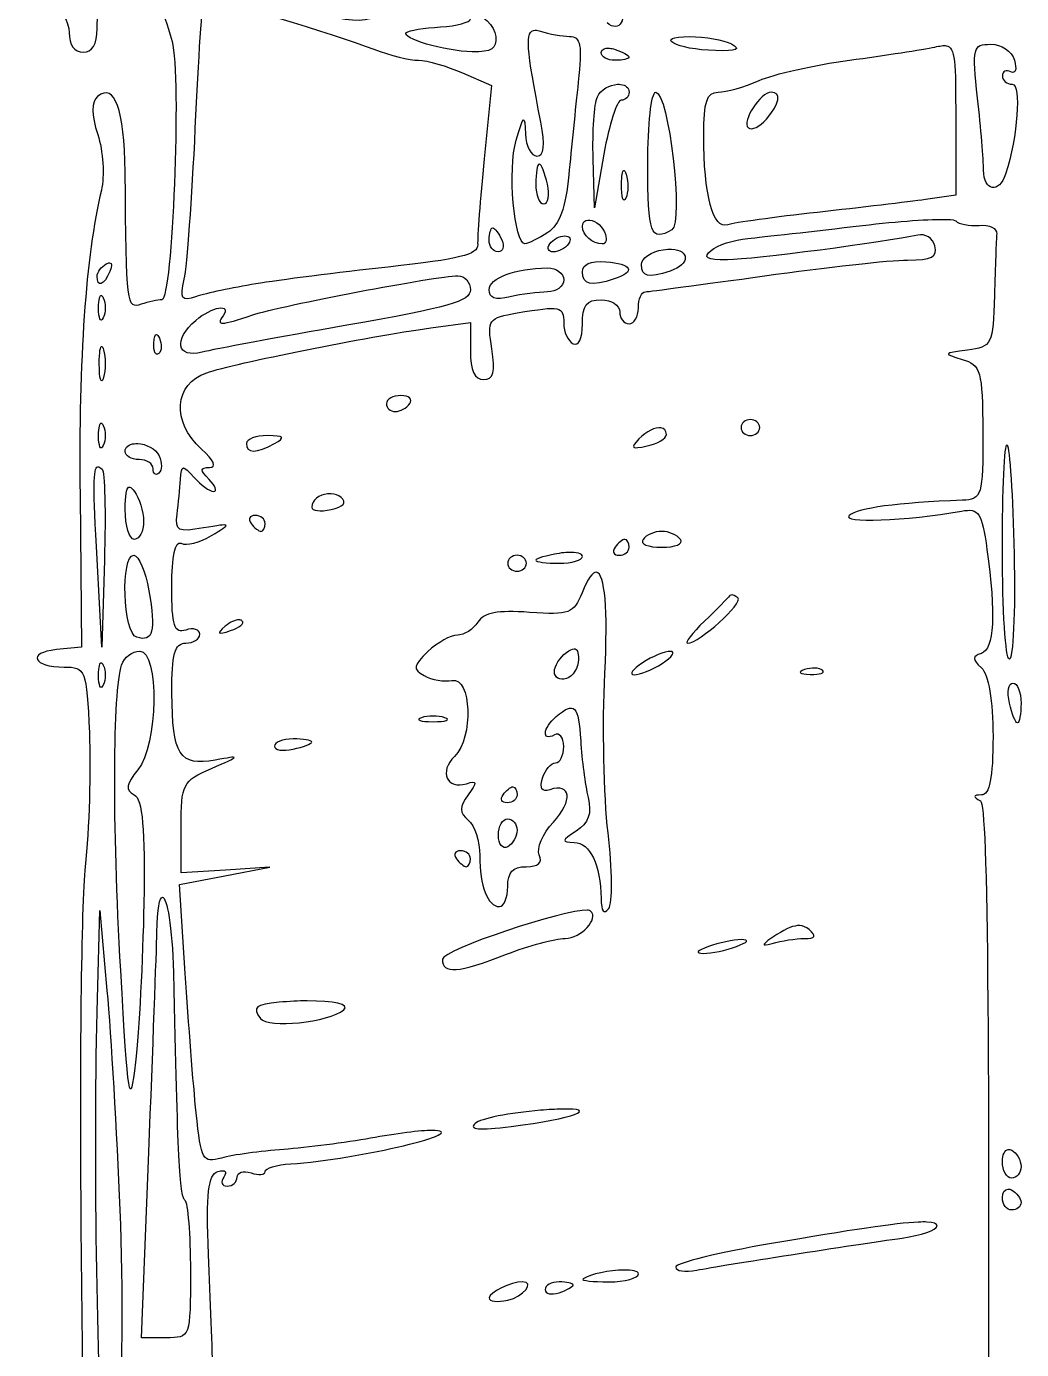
# Model space of a CAD drawing. Extents: x 26 to 243, y 4 to 296.
# Drawn here: x 114.29 to 143.77, y 125.42 to 164.61 of the extents above; entities that cross this region are included whole.
import ezdxf

# ---------------------------------------------------------------- set-up
doc = ezdxf.new("R2010")
doc.units = 0
doc.layers.add('Layer_1', color=7, linetype='CONTINUOUS')

msp = doc.modelspace()

# ---------------------------------------------------------------- linework, layer by layer
at = {"layer": 'Layer_1', "color": 7}
for points in [[(129.361957, 164.494215), (129.361957, 164.494215)], [(133.937595, 164.306249), (133.937595, 164.306249)], [(131.564614, 163.960637), (131.564614, 163.960637)], [(141.533894, 164.0345), (141.533894, 164.0345)], [(142.851299, 164.076944), (142.851299, 164.076944)], [(127.211116, 163.228073), (128.060537, 162.852695), (127.848871, 160.685869)], [(131.798881, 162.89183), (131.798881, 162.89183)], [(132.930525, 162.658117), (132.930525, 162.658117)], [(136.354123, 162.658117), (136.354123, 162.658117)], [(141.817217, 161.866571), (141.817217, 159.605485), (140.918737, 159.478705)], [(131.395941, 160.825326), (131.117577, 159.229006), (131.076237, 160.687522)], [(129.481572, 160.529873), (129.481572, 160.529873)], [(131.982436, 160.341357), (131.982436, 160.341357)], [(132.055746, 160.229462), (132.055195, 160.229462)], [(130.920242, 158.873471), (130.920242, 158.873471)], [(141.558699, 158.89056), (141.558699, 158.89056)], [(128.10188, 158.638104), (128.10188, 158.638104)], [(130.23784, 158.401633), (130.23784, 158.401633)], [(133.402917, 158.01082), (133.402917, 158.01082)], [(116.750702, 157.601818), (116.750702, 157.601818)], [(131.449408, 157.637648), (131.449408, 157.637648)], [(127.067248, 157.219274), (127.067248, 157.219274)], [(129.72135, 157.45244), (129.72135, 157.45244)], [(116.509823, 156.63664), (116.509823, 156.63664)], [(126.265229, 155.679179), (127.439869, 155.841787), (127.439869, 154.993469)], [(118.140316, 155.481843), (118.140316, 155.481843)], [(116.5225, 155.126861), (116.5225, 155.126861)], [(125.382734, 153.671653), (125.382734, 153.671653)], [(116.509823, 152.853098), (116.509823, 152.853098)], [(135.734558, 152.962239), (135.734558, 152.962239)], [(121.426661, 152.485989), (121.426661, 152.485989)], [(133.085967, 152.716398), (133.085967, 152.716398)], [(117.584141, 152.250069), (117.584141, 152.250069)], [(143.340777, 152.210933), (143.340777, 152.210933)], [(116.402335, 151.559948), (116.402335, 151.559948)], [(117.34822, 150.959122), (117.34822, 150.959122)], [(115.875373, 150.716038), (115.92002, 146.22308), (115.178086, 146.148117)], [(123.318434, 150.765094), (123.318434, 150.765094)], [(121.064514, 150.124582), (121.064514, 150.124582)], [(132.018264, 149.415169), (132.018264, 149.415169)], [(133.108017, 149.65164), (133.108017, 149.65164)], [(117.470039, 148.942227), (117.470039, 148.942227)], [(128.822317, 148.942227), (128.822317, 148.942227)], [(130.335404, 149.028217), (130.335404, 149.028217)], [(116.596914, 148.796154), (116.517539, 146.22308), (116.379735, 148.824266)], [(131.174905, 148.437864), (131.174905, 148.437864)], [(135.153575, 147.765933), (135.153575, 147.765933)], [(120.58661, 147.032815), (120.58661, 147.032815)], [(130.514547, 146.172921), (130.514547, 146.172921)], [(117.643673, 146.10457), (117.643673, 146.10457)], [(133.368189, 146.096854), (133.368189, 146.096854)], [(116.509823, 145.758957), (116.509823, 145.758957)], [(137.647274, 145.602414), (137.647274, 145.602414)], [(143.514408, 145.158685), (143.514408, 145.158685)], [(126.334131, 144.181931), (126.334131, 144.181931)], [(122.186787, 143.503387), (122.186787, 143.503387)], [(128.700499, 142.084557), (128.700499, 142.084557)], [(128.54616, 141.138672), (128.54616, 141.138672)], [(118.994149, 136.557522), (118.826579, 139.189025), (120.161073, 139.445339), (121.495563, 139.701103), (120.182569, 139.621177), (118.869023, 139.541249), (118.869023, 140.88842)], [(127.147173, 140.192787), (127.147173, 140.192787)], [(118.315605, 138.816401), (118.315605, 138.816401)], [(116.391862, 135.81779), (116.465725, 138.418976), (116.465725, 138.418976)], [(116.465725, 138.418976), (116.674084, 136.054261)], [(130.907014, 138.429449), (130.907014, 138.429449)], [(137.195828, 137.973592), (137.195828, 137.973592)], [(135.458398, 137.557978), (135.458398, 137.557978)], [(122.608467, 135.74448), (122.608467, 135.74448)], [(130.130352, 132.539714), (130.130352, 132.539714)], [(143.374951, 131.344127), (143.374951, 131.344127)], [(118.421988, 125.767481), (117.698243, 125.767481), (117.913768, 131.265856)], [(143.368889, 130.170038), (143.368889, 130.170038)], [(115.904035, 129.021306), (115.994437, 120.332499), (115.069496, 120.184222)], [(140.963938, 129.19494), (140.963938, 129.19494)], [(131.986294, 127.771702), (131.986294, 127.771702)], [(128.983272, 127.422782), (128.983272, 127.422782)], [(130.066963, 127.422782), (130.066963, 127.422782)]]:
    msp.add_lwpolyline(points, dxfattribs=at)
for points in [[(114.969174, 165.468212), (115.289468, 165.212976), (115.551811, 164.742649), (115.551811, 164.422556)], [(117.210417, 165.563021), (118.13238, 165.428977), (118.316146, 165.24457), (118.602235, 164.165138)], [(119.290152, 161.592064), (119.385853, 163.672144), (119.500108, 165.404463), (119.543711, 165.441753)], [(119.599936, 165.442857), (120.075325, 165.385044), (123.328749, 164.404113), (124.579064, 163.932525)], [(124.566384, 164.886128), (124.126286, 164.534494), (121.733256, 165.20198), (122.15151, 165.559714)], [(116.380839, 164.54217), (116.380836, 165.069025), (116.484668, 165.210424), (116.795903, 165.108268)], [(127.552868, 164.978731), (127.756042, 164.98954), (128.165504, 164.629975), (128.193933, 164.307353)], [(131.868884, 165.366236), (132.10866, 164.826853), (131.857962, 164.397729), (131.487994, 164.714148)], [(125.548099, 164.429171), (125.616171, 164.487385), (126.07003, 164.561192), (126.55627, 164.592883)], [(126.55627, 164.592883), (127.042511, 164.62457), (127.439869, 164.731039), (127.439869, 164.829354)], [(115.551811, 164.422556), (115.551811, 164.062895), (115.710041, 163.840472), (115.966325, 163.840472)], [(115.966325, 163.840472), (116.241861, 163.840472), (116.380839, 164.075815), (116.380839, 164.54217)], [(127.492235, 163.855357), (126.673791, 163.871867), (125.352406, 164.261799), (125.548099, 164.429171)], [(128.193933, 164.307353), (128.225711, 163.946424), (128.066868, 163.843786), (127.492235, 163.855357)], [(129.526219, 161.771211), (129.099843, 163.949921), (129.04612, 164.497305), (129.361957, 164.494215)], [(129.361957, 164.494215), (129.407076, 164.49365), (129.4594, 164.481995), (129.519604, 164.462245)], [(129.519604, 164.462245), (129.769314, 164.380285), (130.156291, 164.313415), (130.379501, 164.313415)], [(130.379501, 164.313415), (130.706625, 164.313415), (130.756606, 164.04956), (130.635815, 162.953567)], [(134.704887, 163.890081), (133.537249, 163.918476), (132.822366, 164.306249), (133.937595, 164.306249)], [(133.937595, 164.306249), (134.393779, 164.306249), (134.948555, 164.207567), (135.170664, 164.087417)], [(118.602235, 164.165138), (118.879801, 163.117871), (118.615217, 156.50986), (118.295759, 156.50986)], [(124.579064, 163.932525), (125.058246, 163.75179), (125.655169, 163.604001), (125.905839, 163.604001)], [(131.311055, 163.832756), (131.311055, 163.927242), (131.415897, 163.974553), (131.564614, 163.960637)], [(131.725568, 163.604001), (131.497476, 163.604001), (131.311055, 163.706775), (131.311055, 163.832756)], [(131.564614, 163.960637), (131.614187, 163.956009), (131.668545, 163.944638), (131.725568, 163.925912)], [(131.725568, 163.925912), (131.95366, 163.851047), (132.140633, 163.747726), (132.140633, 163.696607)], [(135.170664, 164.087417), (135.464683, 163.928348), (135.337996, 163.8747), (134.704887, 163.890081)], [(138.671983, 163.606759), (139.717532, 163.748632), (140.85331, 163.924041), (141.195448, 163.996468)], [(141.195448, 163.996468), (141.272009, 164.012667), (141.338864, 164.02624), (141.397742, 164.0334)], [(141.397742, 164.0334), (141.449264, 164.039665), (141.494248, 164.040856), (141.533894, 164.0345)], [(141.533894, 164.0345), (141.811412, 163.990016), (141.817217, 163.571292), (141.817217, 161.866571)], [(142.466548, 162.480624), (142.30142, 163.976094), (142.325999, 164.076944), (142.851299, 164.076944)], [(142.851299, 164.076944), (143.179608, 164.076944), (143.471578, 163.880571), (143.556301, 163.603451)], [(125.905839, 163.604001), (126.156537, 163.604001), (126.743895, 163.434713), (127.211116, 163.228073)], [(132.140633, 163.696607), (132.140633, 163.645494), (131.95366, 163.604001), (131.725568, 163.604001)], [(135.990322, 163.003729), (136.419892, 163.193718), (137.626434, 163.464888), (138.671983, 163.606759)], [(143.556301, 163.603451), (143.635888, 163.343146), (143.588362, 163.189911), (143.450468, 163.2628)], [(143.450468, 163.2628), (143.312602, 163.335687), (143.199666, 163.282584), (143.199666, 163.14484)], [(143.199666, 163.14484), (143.199666, 163.007101), (143.33209, 162.894588), (143.493465, 162.894588)], [(117.21152, 160.293402), (117.193317, 162.149417), (116.898671, 162.959075), (116.397924, 162.530786)], [(130.635815, 162.953567), (130.553378, 162.205706), (130.427386, 160.970154), (130.35635, 160.207965)], [(131.202464, 162.520313), (131.302709, 162.743751), (131.57373, 162.878312), (131.798881, 162.89183)], [(131.798881, 162.89183), (131.831043, 162.893764), (131.862381, 162.893284), (131.892034, 162.890177)], [(131.892034, 162.890177), (132.034382, 162.875275), (132.140633, 162.801248), (132.140633, 162.658117)], [(132.140633, 162.658117), (132.140633, 162.528054), (132.03557, 162.421645), (131.907469, 162.421645)], [(132.693503, 160.529873), (132.693503, 161.700435), (132.800053, 162.658117), (132.930525, 162.658117)], [(132.930525, 162.658117), (133.3124, 162.658117), (133.766611, 158.789081), (133.408979, 158.58243)], [(134.352109, 161.387013), (134.352109, 162.3773), (134.447142, 162.658117), (134.780954, 162.658117)], [(134.780954, 162.658117), (135.01661, 162.658117), (135.560779, 162.81374), (135.990322, 163.003729)], [(136.354123, 162.658117), (136.031769, 162.658117), (135.466873, 161.783944), (135.674475, 161.606398)], [(136.210808, 161.862162), (136.608148, 162.32696), (136.667841, 162.658117), (136.354123, 162.658117)], [(143.493465, 162.894588), (143.768208, 162.894588), (143.652632, 161.337895), (143.296129, 160.23387)], [(116.397924, 162.530786), (116.205477, 162.366276), (116.206874, 162.00622), (116.401785, 161.402448)], [(131.076237, 160.687522), (131.053349, 161.489776), (131.110152, 162.314582), (131.202464, 162.520313)], [(131.907469, 162.421645), (131.779368, 162.421645), (131.549075, 161.703249), (131.395941, 160.825326)], [(142.644591, 160.352384), (142.643462, 160.645025), (142.563492, 161.602704), (142.466548, 162.480624)], [(128.796409, 161.239287), (129.022808, 162.000268), (129.044951, 162.014692), (129.070916, 161.416779)], [(135.674475, 161.606398), (135.775398, 161.520075), (136.016526, 161.634942), (136.210808, 161.862162)], [(118.961628, 157.124467), (119.046662, 157.501663), (119.194422, 159.511991), (119.290152, 161.592064)], [(129.411016, 160.766344), (129.624376, 160.766344), (129.660754, 161.0835), (129.526219, 161.771211)], [(116.401785, 161.402448), (116.559237, 160.914717), (116.607031, 160.173105), (116.508169, 159.754315)], [(129.056034, 158.172327), (128.732099, 158.158893), (128.543341, 160.388579), (128.796409, 161.239287)], [(129.070916, 161.416779), (129.086466, 161.059108), (129.23951, 160.766344), (129.411016, 160.766344)], [(135.062626, 158.729606), (134.624589, 158.585839), (134.352109, 159.605192), (134.352109, 161.387013)], [(127.848871, 160.685869), (127.732341, 159.494341), (127.645504, 158.351112), (127.655947, 158.145315)], [(117.684463, 156.378122), (117.260198, 156.238873), (117.250495, 156.318618), (117.21152, 160.293402)], [(129.481572, 160.529873), (129.423264, 160.529873), (129.375738, 160.263577), (129.375738, 159.93842)], [(129.719697, 159.93842), (129.647024, 160.26358), (129.539879, 160.529873), (129.481572, 160.529873)], [(131.917942, 159.93842), (131.92147, 160.182288), (131.946675, 160.324858), (131.982436, 160.341357)], [(131.982436, 160.341357), (132.003885, 160.351263), (132.029468, 160.315731), (132.055746, 160.229462)], [(133.408979, 158.58243), (132.781796, 158.220025), (132.693503, 158.460267), (132.693503, 160.529873)], [(143.296129, 160.23387), (143.104387, 159.640125), (142.647413, 159.723406), (142.644591, 160.352384)], [(129.375738, 159.93842), (129.375738, 159.613266), (129.482884, 159.347517), (129.613863, 159.347517)], [(129.613863, 159.347517), (129.744984, 159.347517), (129.792397, 159.613266), (129.719697, 159.93842)], [(130.35635, 160.207965), (130.266886, 159.248291), (130.075189, 158.723792), (129.732374, 158.501401)], [(132.045273, 159.520048), (131.969552, 159.359946), (131.912298, 159.548242), (131.917942, 159.93842)], [(132.055195, 160.229462), (132.125384, 159.999374), (132.121032, 159.68015), (132.045273, 159.520048)], [(116.508169, 159.754315), (116.040442, 157.772686), (115.834338, 154.827757), (115.875373, 150.716038)], [(140.918737, 159.478705), (140.424538, 159.408997), (138.985718, 159.238125), (137.721137, 159.099469)], [(130.758187, 158.677239), (130.758187, 158.802645), (130.826177, 158.864833), (130.920242, 158.873471)], [(130.920242, 158.873471), (131.077025, 158.887865), (131.305647, 158.753998), (131.410826, 158.519593)], [(137.721137, 159.099469), (136.456527, 158.960816), (135.260012, 158.79439), (135.062626, 158.729606)], [(135.663452, 158.327769), (136.082834, 158.367393), (137.607683, 158.5398), (139.052323, 158.710863)], [(139.052323, 158.710863), (140.135779, 158.839159), (141.107524, 158.905944), (141.558699, 158.89056)], [(141.558699, 158.89056), (141.709089, 158.885423), (141.802062, 158.871084), (141.821628, 158.847013)], [(141.821628, 158.847013), (141.89986, 158.750741), (142.210959, 158.691001), (142.512852, 158.714171)], [(142.512852, 158.714171), (142.814777, 158.737341), (143.04899, 158.623188), (143.03375, 158.460611)], [(127.99329, 158.283122), (127.99329, 158.478216), (128.042108, 158.638104), (128.10188, 158.638104)], [(128.10188, 158.638104), (128.161629, 158.638104), (128.282226, 158.478216), (128.369771, 158.283122)], [(129.732374, 158.501401), (129.460114, 158.324775), (129.155828, 158.176476), (129.056034, 158.172327)], [(129.790252, 158.165161), (129.884232, 158.295223), (130.085778, 158.401633), (130.23784, 158.401633)], [(130.23784, 158.401633), (130.389929, 158.401633), (130.437128, 158.295223), (130.34312, 158.165161)], [(131.348536, 158.165161), (131.060388, 158.165161), (130.758187, 158.42716), (130.758187, 158.677239)], [(131.410826, 158.519593), (131.498343, 158.324498), (131.470485, 158.165161), (131.348536, 158.165161)], [(134.571492, 157.973888), (134.752791, 158.128941), (135.24407, 158.288142), (135.663452, 158.327769)], [(140.694943, 158.429192), (139.745717, 158.21343), (135.801955, 157.700945), (135.057114, 157.696627)], [(141.199306, 158.105629), (141.141083, 158.333239), (140.914004, 158.478987), (140.694943, 158.429192)], [(143.03375, 158.460611), (143.018538, 158.298032), (142.987708, 157.480025), (142.964848, 156.643255)], [(127.655947, 158.145315), (127.671243, 157.847715), (127.127864, 157.711675), (125.00019, 157.479449)], [(128.261181, 157.92869), (128.113889, 157.92869), (127.99329, 158.08803), (127.99329, 158.283122)], [(128.369771, 158.283122), (128.457288, 158.08803), (128.408472, 157.92869), (128.261181, 157.92869)], [(129.896085, 157.92869), (129.744024, 157.92869), (129.696272, 158.035099), (129.790252, 158.165161)], [(130.34312, 158.165161), (130.24914, 158.035099), (130.048147, 157.92869), (129.896085, 157.92869)], [(132.508845, 157.553862), (132.508845, 157.737939), (132.799509, 157.93572), (133.154318, 157.993731)], [(133.154318, 157.993731), (133.246187, 158.008745), (133.329245, 158.014065), (133.402917, 158.01082)], [(133.402917, 158.01082), (133.918616, 157.98827), (133.973734, 157.563331), (133.362127, 157.362592)], [(135.057114, 157.696627), (134.425727, 157.692958), (134.316337, 157.755651), (134.571492, 157.973888)], [(140.386263, 157.687808), (141.116033, 157.691223), (141.283323, 157.776956), (141.199306, 158.105629)], [(116.380839, 157.204943), (116.380839, 157.327328), (116.503904, 157.492592), (116.654241, 157.572052)], [(116.654241, 157.572052), (116.693422, 157.592767), (116.725796, 157.602354), (116.750702, 157.601818)], [(116.750702, 157.601818), (116.825426, 157.600124), (116.833625, 157.507194), (116.762829, 157.349361)], [(130.758187, 157.33448), (130.758187, 157.565414), (130.996021, 157.669743), (131.449408, 157.637648)], [(131.449408, 157.637648), (132.233055, 157.582178), (132.35318, 157.339529), (131.702968, 157.126121)], [(133.362127, 157.362592), (132.698115, 157.144657), (132.508845, 157.18712), (132.508845, 157.553862)], [(136.149622, 157.219274), (137.974414, 157.474665), (139.880916, 157.68555), (140.386263, 157.687808)], [(116.762829, 157.349361), (116.579018, 156.939682), (116.380839, 156.864786), (116.380839, 157.204943)], [(120.993958, 156.061722), (121.819966, 156.339042), (126.438203, 157.219274), (127.067248, 157.219274)], [(125.00019, 157.479449), (123.528909, 157.318864), (121.765142, 157.094777), (121.080499, 156.981702)], [(127.067248, 157.219274), (127.272282, 157.219274), (127.440095, 157.032922), (127.439869, 156.805313)], [(127.99329, 156.809171), (127.99329, 157.157701), (128.767778, 157.44609), (129.72135, 157.45244)], [(129.72135, 157.45244), (129.987458, 157.454133), (130.204766, 157.295858), (130.204766, 157.100763)], [(131.702968, 157.126121), (131.012173, 156.899395), (130.758187, 156.955334), (130.758187, 157.33448)], [(132.624048, 156.750192), (132.738094, 156.752447), (134.324829, 156.963882), (136.149622, 157.219274)], [(119.321021, 156.607427), (118.87463, 156.460912), (118.827431, 156.529209), (118.961628, 157.124467)], [(121.080499, 156.981702), (120.395856, 156.868632), (119.603893, 156.700267), (119.321021, 156.607427)], [(127.439869, 156.805313), (127.439587, 156.464132), (126.796439, 156.279542), (123.776492, 155.754145)], [(128.615062, 156.596954), (128.172312, 156.495473), (127.99329, 156.55672), (127.99329, 156.809171)], [(130.204766, 157.100763), (130.204766, 156.905671), (129.987458, 156.744999), (129.72135, 156.743024)], [(116.424383, 156.273389), (116.424383, 156.517254), (116.459816, 156.652574), (116.509823, 156.63664)], [(116.509823, 156.63664), (116.526502, 156.631334), (116.544663, 156.609493), (116.56384, 156.568842)], [(116.56384, 156.568842), (116.640548, 156.406265), (116.640548, 156.139963), (116.56384, 155.977386)], [(118.295759, 156.50986), (118.179822, 156.50986), (117.904991, 156.450506), (117.684463, 156.378122)], [(119.303382, 155.901319), (119.78237, 156.310984), (120.384051, 156.411861), (120.113117, 156.036918)], [(129.72135, 156.743024), (129.455243, 156.74133), (128.957228, 156.675378), (128.615062, 156.596954)], [(130.758187, 155.786115), (130.758187, 156.351853), (130.878605, 156.50931), (131.311055, 156.50931)], [(131.311055, 156.50931), (131.618253, 156.50931), (131.863925, 156.351943), (131.863925, 156.154878)], [(132.416793, 156.272839), (132.416793, 156.532963), (132.510002, 156.747934), (132.624048, 156.750192)], [(142.964848, 156.643255), (142.924857, 155.176211), (142.895986, 155.118567), (142.162829, 155.021581)], [(116.56384, 155.977386), (116.487132, 155.814809), (116.424383, 155.948232), (116.424383, 156.273389)], [(120.113117, 156.036918), (119.895552, 155.735792), (120.034741, 155.739676), (120.993958, 156.061722)], [(128.074318, 155.055755), (127.937525, 155.928031), (127.96932, 155.973579), (128.826175, 156.120151)], [(128.826175, 156.120151), (130.118104, 156.341148), (130.204766, 156.321852), (130.204766, 155.814228)], [(131.863925, 156.154878), (131.863925, 155.959784), (131.988571, 155.799896), (132.140633, 155.799896)], [(132.140633, 155.799896), (132.292694, 155.799896), (132.416793, 156.012715), (132.416793, 156.272839)], [(119.491345, 154.958191), (118.740549, 154.766475), (118.629153, 155.324637), (119.303382, 155.901319)], [(123.776492, 155.754145), (121.761851, 155.403639), (119.833483, 155.045556), (119.491345, 154.958191)], [(119.629702, 154.348546), (120.454835, 154.63181), (124.374456, 155.417756), (126.265229, 155.679179)], [(130.204766, 155.814228), (130.204766, 155.561777), (130.329415, 155.289376), (130.481476, 155.208994)], [(130.481476, 155.208994), (130.642766, 155.123723), (130.758187, 155.364075), (130.758187, 155.786115)], [(118.206464, 154.918502), (118.114603, 154.839923), (118.049359, 154.979555), (118.061492, 155.228837)], [(118.061492, 155.228837), (118.069789, 155.401015), (118.098415, 155.48727), (118.140316, 155.481843)], [(118.140316, 155.481843), (118.165462, 155.478598), (118.195417, 155.442346), (118.228511, 155.371602)], [(118.228511, 155.371602), (118.308464, 155.200897), (118.298318, 154.997081), (118.206464, 154.918502)], [(116.444779, 154.617538), (116.444779, 154.95895), (116.477161, 155.149168), (116.5225, 155.126861)], [(116.5225, 155.126861), (116.537599, 155.119439), (116.554174, 155.088403), (116.571559, 155.031501)], [(116.571559, 155.031501), (116.641098, 154.803892), (116.641098, 154.431737), (116.571559, 154.204127)], [(127.439869, 154.993469), (127.439869, 154.422477), (127.567083, 154.144595), (127.828477, 154.144595)], [(127.828477, 154.144595), (128.119561, 154.144595), (128.181394, 154.373018), (128.074318, 155.055755)], [(142.162829, 155.021581), (141.444884, 154.926608), (141.436494, 154.911354), (142.006836, 154.745971)], [(116.571559, 154.204127), (116.502019, 153.976518), (116.444779, 154.162316), (116.444779, 154.617538)], [(142.006836, 154.745971), (142.562758, 154.584786), (142.611334, 154.412244), (142.619236, 152.584107)], [(119.470399, 152.090768), (118.582951, 152.898745), (118.661849, 154.016272), (119.629702, 154.348546)], [(125.382734, 153.671653), (125.145667, 153.671653), (124.951685, 153.565247), (124.951685, 153.435182)], [(125.642909, 153.435182), (125.736889, 153.565247), (125.619792, 153.671653), (125.382734, 153.671653)], [(124.951685, 153.435182), (124.951685, 153.30512), (125.06877, 153.198711), (125.211857, 153.198711)], [(125.211857, 153.198711), (125.354944, 153.198711), (125.548901, 153.30512), (125.642909, 153.435182)], [(116.424383, 152.489297), (116.424383, 152.733162), (116.459816, 152.86903), (116.509823, 152.853098)], [(116.509823, 152.853098), (116.526502, 152.847793), (116.544663, 152.825952), (116.56384, 152.7853)], [(135.734558, 152.962239), (135.582496, 152.962239), (135.458398, 152.85583), (135.458398, 152.725768)], [(136.011268, 152.725768), (136.011268, 152.85583), (135.886619, 152.962239), (135.734558, 152.962239)], [(116.56384, 152.193844), (116.487132, 152.031265), (116.424383, 152.16414), (116.424383, 152.489297)], [(116.56384, 152.7853), (116.640548, 152.62272), (116.640548, 152.356421), (116.56384, 152.193844)], [(121.426661, 152.485989), (121.084495, 152.487965), (120.804339, 152.382891), (120.804342, 152.252826)], [(121.63392, 152.252826), (121.969284, 152.438195), (121.929694, 152.483052), (121.426661, 152.485989)], [(133.085967, 152.716398), (132.923113, 152.740698), (132.663142, 152.625201), (132.434982, 152.390079)], [(132.677518, 152.181167), (132.990333, 152.251133), (133.246371, 152.401966), (133.246371, 152.516859)], [(133.246371, 152.516859), (133.246371, 152.636468), (133.183681, 152.701816), (133.085967, 152.716398)], [(135.458398, 152.725768), (135.458398, 152.595706), (135.582496, 152.489297), (135.734558, 152.489297)], [(135.734558, 152.489297), (135.886619, 152.489297), (136.011268, 152.595706), (136.011268, 152.725768)], [(142.619236, 152.584107), (142.627449, 150.695439), (142.597618, 150.596698), (142.015103, 150.574374)], [(117.210417, 152.016355), (117.210417, 152.158211), (117.327231, 152.232164), (117.482716, 152.247864)], [(117.482716, 152.247864), (117.515109, 152.251135), (117.5491, 152.251756), (117.584141, 152.250069)], [(117.584141, 152.250069), (117.829426, 152.238255), (118.12237, 152.107306), (118.220795, 151.887921)], [(119.712935, 151.543412), (119.936765, 151.543412), (119.845726, 151.749079), (119.470399, 152.090768)], [(120.804342, 152.252826), (120.804342, 151.956541), (121.097895, 151.956541), (121.63392, 152.252826)], [(132.434982, 152.390079), (132.167379, 152.114286), (132.210807, 152.076781), (132.677518, 152.181167)], [(143.199666, 149.099873), (143.199666, 150.877396), (143.263137, 152.277345), (143.340777, 152.210933)], [(143.340777, 152.210933), (143.418444, 152.144523), (143.512179, 150.690291), (143.548585, 148.979158)], [(117.624931, 151.779884), (117.396839, 151.779884), (117.210417, 151.886293), (117.210417, 152.016355)], [(118.039444, 151.504274), (118.039444, 151.656016), (117.853023, 151.779884), (117.624931, 151.779884)], [(118.220795, 151.887921), (118.310767, 151.687216), (118.306788, 151.456939), (118.211975, 151.375843)], [(116.379735, 148.824266), (116.267351, 150.951479), (116.256881, 151.538874), (116.402335, 151.559948)], [(116.402335, 151.559948), (116.4359, 151.564802), (116.477714, 151.539487), (116.528562, 151.496008)], [(116.528562, 151.496008), (116.609842, 151.426403), (116.640743, 150.211434), (116.596914, 148.796154)], [(118.211975, 151.375843), (118.117149, 151.294741), (118.039444, 151.352529), (118.039444, 151.504274)], [(118.854691, 151.188981), (118.88455, 151.63277), (118.909121, 151.636275), (119.25377, 151.24796)], [(119.698603, 151.188981), (119.422788, 151.473269), (119.425573, 151.543412), (119.712935, 151.543412)], [(117.214275, 150.302075), (117.21625, 150.714339), (117.244664, 150.922329), (117.314046, 150.955814)], [(117.314046, 150.955814), (117.324451, 150.960838), (117.335935, 150.961874), (117.34822, 150.959122)], [(117.34822, 150.959122), (117.385076, 150.950876), (117.430505, 150.908195), (117.486577, 150.833996)], [(118.752166, 150.162064), (118.791141, 150.466794), (118.837194, 150.928857), (118.854691, 151.188981)], [(119.25377, 151.24796), (119.455785, 151.02035), (119.716087, 150.833996), (119.831996, 150.833996)], [(119.831996, 150.833996), (119.947904, 150.833996), (119.88789, 150.993886), (119.698603, 151.188981)], [(117.486577, 150.833996), (117.633981, 150.638901), (117.756054, 150.239735), (117.758876, 149.947093)], [(123.209843, 150.76234), (122.968402, 150.735896), (122.739658, 150.581119), (122.739658, 150.369323)], [(123.318434, 150.765094), (123.282354, 150.767155), (123.246061, 150.766305), (123.209843, 150.76234)], [(123.311268, 150.296563), (123.683914, 150.379912), (123.788266, 150.504942), (123.61168, 150.655953)], [(123.61168, 150.655953), (123.531193, 150.724796), (123.426669, 150.758919), (123.318434, 150.765094)], [(142.015103, 150.574374), (140.081545, 150.500248), (138.921764, 150.343562), (138.663164, 150.122378)], [(117.486577, 149.415169), (117.334515, 149.415169), (117.211452, 149.814338), (117.214275, 150.302075)], [(119.535442, 149.753065), (118.763367, 149.621476), (118.688073, 149.661224), (118.752166, 150.162064)], [(121.064514, 150.124582), (120.903478, 150.124582), (120.848715, 150.018173), (120.942695, 149.888111)], [(121.35776, 149.888111), (121.35776, 150.018173), (121.22555, 150.124582), (121.064514, 150.124582)], [(122.739658, 150.369323), (122.739658, 150.259112), (122.997098, 150.226293), (123.311268, 150.296563)], [(138.663164, 150.122378), (138.385316, 149.884739), (140.355495, 149.960648), (141.986993, 150.250259)], [(141.986993, 150.250259), (142.50679, 150.342534), (142.589648, 150.217518), (142.744362, 149.115858)], [(117.758876, 149.947093), (117.761134, 149.654451), (117.638638, 149.415169), (117.486577, 149.415169)], [(119.766952, 149.525413), (120.383071, 149.895316), (120.380867, 149.897134), (119.535442, 149.753065)], [(120.942695, 149.888111), (121.036675, 149.758049), (121.168307, 149.65164), (121.235391, 149.65164)], [(121.235391, 149.65164), (121.302447, 149.65164), (121.35776, 149.758049), (121.35776, 149.888111)], [(118.592865, 148.017839), (118.592865, 148.906218), (118.696458, 149.388138), (118.868472, 149.297209)], [(118.868472, 149.297209), (119.02028, 149.216967), (119.424532, 149.319846), (119.766952, 149.525413)], [(132.018264, 149.415169), (131.951208, 149.415169), (131.819548, 149.308763), (131.725568, 149.178698)], [(132.140633, 149.178698), (132.140633, 149.308763), (132.08532, 149.415169), (132.018264, 149.415169)], [(132.555147, 149.415169), (132.457865, 149.280518), (132.695831, 149.178698), (133.108017, 149.178698)], [(133.108017, 149.65164), (132.897846, 149.65164), (132.649127, 149.545231), (132.555147, 149.415169)], [(133.660885, 149.415169), (133.566905, 149.545231), (133.31816, 149.65164), (133.108017, 149.65164)], [(133.108017, 149.178698), (133.520174, 149.178701), (133.758167, 149.280518), (133.660885, 149.415169)], [(117.556029, 146.514675), (117.150814, 146.634826), (117.069057, 148.942227), (117.470039, 148.942227)], [(117.470039, 148.942227), (117.612787, 148.942227), (117.812038, 148.469863), (117.913215, 147.892713)], [(128.822317, 148.942227), (128.670228, 148.942227), (128.54616, 148.835818), (128.54616, 148.705755)], [(129.099028, 148.705755), (129.099028, 148.835818), (128.974379, 148.942227), (128.822317, 148.942227)], [(130.066963, 149.000105), (129.686781, 148.937948), (129.375738, 148.846576), (129.375738, 148.796704)], [(130.335404, 149.028217), (130.25278, 149.025056), (130.162001, 149.015627), (130.066963, 149.000105)], [(130.758187, 148.909703), (130.758187, 148.993729), (130.583268, 149.037716), (130.335404, 149.028217)], [(131.725568, 149.178698), (131.631588, 149.048633), (131.686351, 148.942227), (131.847387, 148.942227)], [(131.847387, 148.942227), (132.008423, 148.942227), (132.140633, 149.048633), (132.140633, 149.178698)], [(142.744362, 149.115858), (143.013235, 147.20144), (142.956949, 146.154548), (142.577896, 146.035668)], [(143.406924, 145.868098), (143.292878, 145.868121), (143.199666, 147.322353), (143.199666, 149.099873)], [(143.548585, 148.979158), (143.584992, 147.268028), (143.520959, 145.868079), (143.406924, 145.868098)], [(128.54616, 148.705755), (128.54616, 148.575693), (128.670228, 148.469284), (128.822317, 148.469284)], [(128.822317, 148.469284), (128.974379, 148.469284), (129.099028, 148.575693), (129.099028, 148.705755)], [(129.375738, 148.796704), (129.375738, 148.746836), (129.686781, 148.705755), (130.066963, 148.705755)], [(130.066963, 148.705755), (130.447116, 148.705755), (130.758187, 148.797681), (130.758187, 148.909703)], [(131.174905, 148.437864), (131.062259, 148.451524), (130.91832, 148.255332), (130.74716, 147.835385)], [(131.423503, 145.446969), (131.519391, 147.361966), (131.422656, 148.40785), (131.174905, 148.437864)], [(117.913215, 147.892713), (118.124656, 146.686698), (118.042806, 146.370347), (117.556029, 146.514675)], [(119.007379, 146.728546), (118.666991, 146.616831), (118.592865, 146.847974), (118.592865, 148.017839)], [(130.74716, 147.835385), (130.49237, 147.210277), (130.389653, 147.171367), (129.193284, 147.252751)], [(135.112785, 147.740025), (135.07477, 147.685833), (134.741722, 147.349147), (134.373056, 146.991476)], [(135.153575, 147.765933), (135.136108, 147.762038), (135.122291, 147.753572), (135.112785, 147.740025)], [(135.363037, 147.68325), (135.28813, 147.747312), (135.20602, 147.777606), (135.153575, 147.765933)], [(133.875309, 146.341041), (134.21945, 146.341041), (135.539652, 147.532171), (135.363037, 147.68325)], [(120.58661, 147.032815), (120.479162, 147.035638), (120.318282, 146.96441), (120.177608, 146.843199)], [(120.3325, 146.710907), (120.605155, 146.799711), (120.758819, 146.931898), (120.673701, 147.004703)], [(120.673701, 147.004703), (120.652421, 147.022907), (120.622424, 147.031912), (120.58661, 147.032815)], [(127.662009, 146.958955), (127.524792, 146.749241), (127.251533, 146.577512), (127.05457, 146.577512)], [(129.193284, 147.252751), (128.226899, 147.318489), (127.850166, 147.246517), (127.662009, 146.958955)], [(134.373056, 146.991476), (134.004389, 146.633807), (133.780595, 146.341041), (133.875309, 146.341041)], [(119.421893, 146.60287), (119.421893, 146.746845), (119.235471, 146.803411), (119.007379, 146.728546)], [(119.007379, 146.341041), (119.235471, 146.341041), (119.421893, 146.458891), (119.421893, 146.60287)], [(120.177608, 146.843199), (119.90659, 146.609649), (119.938433, 146.582575), (120.3325, 146.710907)], [(127.05457, 146.577512), (126.857579, 146.577512), (126.464528, 146.358304), (126.180895, 146.090238)], [(118.596723, 144.863232), (118.593421, 146.020953), (118.682513, 146.341041), (119.007379, 146.341041)], [(130.284141, 146.062677), (130.384894, 146.134189), (130.459934, 146.171739), (130.514547, 146.172921)], [(130.514547, 146.172921), (130.605575, 146.174897), (130.639673, 146.075379), (130.639673, 145.860933)], [(115.178086, 146.148117), (114.288296, 146.057921), (114.478429, 145.631627), (115.408493, 145.631627)], [(117.107891, 145.690609), (117.184514, 145.918215), (117.425826, 146.10457), (117.643673, 146.10457)], [(117.643673, 146.10457), (118.232755, 146.10457), (118.188624, 143.31793), (117.587999, 142.584511)], [(126.180895, 146.090238), (125.73885, 145.672473), (125.722964, 145.570475), (126.068997, 145.377517)], [(129.928606, 145.49162), (129.928606, 145.666705), (130.088646, 145.923894), (130.284141, 146.062677)], [(130.639673, 145.860933), (130.639673, 145.611234), (130.479665, 145.354595), (130.284141, 145.290426)], [(133.368189, 146.096854), (133.207181, 146.101002), (132.833816, 145.948264), (132.538611, 145.757304)], [(133.124552, 145.742422), (133.419729, 145.933379), (133.529225, 146.092705), (133.368189, 146.096854)], [(142.577896, 146.035668), (142.301403, 145.948961), (142.301403, 145.864655), (142.577896, 145.613988)], [(115.408493, 145.631627), (116.035844, 145.631627), (116.066104, 145.552749), (116.152634, 143.680876)], [(116.424383, 145.395156), (116.424383, 145.639022), (116.459816, 145.774892), (116.509823, 145.758957)], [(116.56384, 145.099703), (116.487132, 144.937129), (116.424383, 145.069997), (116.424383, 145.395156)], [(116.509823, 145.758957), (116.526502, 145.753652), (116.544663, 145.731243), (116.56384, 145.690609)], [(116.56384, 145.690609), (116.640548, 145.528032), (116.640548, 145.262283), (116.56384, 145.099703)], [(117.080329, 136.645717), (116.833723, 141.019176), (116.845328, 144.910753), (117.107891, 145.690609)], [(130.284141, 145.290426), (130.088646, 145.226257), (129.928606, 145.316532), (129.928606, 145.49162)], [(131.519414, 140.721954), (131.39041, 141.796591), (131.34719, 143.922769), (131.423503, 145.446969)], [(132.538611, 145.757304), (132.243435, 145.566349), (132.133967, 145.407021), (132.294974, 145.402872)], [(132.294974, 145.402872), (132.45601, 145.398723), (132.829376, 145.551465), (133.124552, 145.742422)], [(137.341901, 145.556663), (137.121316, 145.481175), (137.186848, 145.425244), (137.50892, 145.413898)], [(137.647274, 145.602414), (137.551222, 145.605798), (137.44168, 145.590815), (137.341901, 145.556663)], [(137.50892, 145.413898), (137.800399, 145.403626), (137.963481, 145.459342), (137.871618, 145.537921)], [(137.871618, 145.537921), (137.825672, 145.577204), (137.743325, 145.599033), (137.647274, 145.602414)], [(142.577896, 145.613988), (142.789365, 145.422269), (142.923506, 144.630757), (142.923508, 143.574493)], [(126.068997, 145.377517), (126.291049, 145.253695), (126.661782, 145.190751), (126.893063, 145.23751)], [(126.893063, 145.23751), (127.474864, 145.35512), (127.536837, 143.534002), (126.969684, 142.986344)], [(143.408575, 144.567232), (143.335906, 144.892389), (143.383432, 145.158685), (143.514408, 145.158685)], [(143.514408, 145.158685), (143.645388, 145.158685), (143.752536, 144.892389), (143.752536, 144.567232)], [(119.876093, 142.874999), (118.829387, 142.682927), (118.601803, 143.036399), (118.596723, 144.863232)], [(129.98373, 144.165395), (130.523226, 144.62684), (130.646856, 144.504336), (130.708575, 143.444405)], [(143.646703, 143.976329), (143.588396, 143.976329), (143.481247, 144.242075), (143.408575, 144.567232)], [(143.752536, 144.567232), (143.752536, 144.242075), (143.705007, 143.976329), (143.646703, 143.976329)], [(125.988521, 144.132872), (125.798445, 144.067272), (125.95398, 144.013811), (126.334131, 144.013811)], [(126.334131, 144.181931), (126.208852, 144.181931), (126.083574, 144.165675), (125.988521, 144.132872)], [(126.679743, 144.132872), (126.584704, 144.165672), (126.459415, 144.181931), (126.334131, 144.181931)], [(126.334131, 144.013811), (126.714312, 144.013811), (126.869819, 144.067272), (126.679743, 144.132872)], [(129.928606, 143.621344), (129.541482, 143.416705), (129.582522, 143.822239), (129.98373, 144.165395)], [(116.152634, 143.680876), (116.20222, 142.607859), (116.146509, 140.825374), (116.028611, 139.719842)], [(122.186787, 143.503387), (121.882637, 143.503387), (121.63392, 143.406847), (121.63392, 143.288963)], [(122.739658, 143.412435), (122.739658, 143.462298), (122.49091, 143.503387), (122.186787, 143.503387)], [(130.204766, 143.280694), (130.204766, 143.548494), (130.080695, 143.701727), (129.928606, 143.621344)], [(130.708575, 143.444405), (130.740777, 142.891639), (130.83886, 142.138839), (130.926857, 141.772018)], [(142.923508, 143.574493), (142.923508, 142.353046), (142.822414, 141.846768), (142.577896, 141.844228)], [(121.63392, 143.288963), (121.63392, 143.17107), (121.882637, 143.130537), (122.186787, 143.198564)], [(122.186787, 143.198564), (122.49091, 143.266588), (122.739658, 143.362575), (122.739658, 143.412435)], [(129.960576, 142.79397), (130.094914, 142.79397), (130.204766, 143.01289), (130.204766, 143.280694)], [(119.767505, 142.627504), (120.651987, 143.013694), (120.653728, 143.017691), (119.876093, 142.874999)], [(126.969684, 142.986344), (126.502549, 142.53524), (126.743968, 141.986764), (127.325769, 142.177713)], [(129.577482, 142.338667), (129.654021, 142.58906), (129.826238, 142.79397), (129.960576, 142.79397)], [(117.587999, 142.584511), (117.240075, 142.15965), (117.215037, 141.991409), (117.478858, 141.851944)], [(118.869023, 140.88842), (118.869023, 142.169881), (118.912595, 142.254229), (119.767505, 142.627504)], [(127.325769, 142.177713), (127.638333, 142.280298), (127.647028, 142.21962), (127.373724, 141.845331)], [(129.79356, 142.00022), (129.55528, 141.921997), (129.484151, 142.033424), (129.577482, 142.338667)], [(128.407803, 141.848086), (128.501783, 141.978148), (128.633443, 142.084557), (128.700499, 142.084557)], [(128.700499, 142.084557), (128.767583, 142.084557), (128.822317, 141.978148), (128.822317, 141.848086)], [(129.89829, 141.041108), (130.487541, 141.681826), (130.429971, 142.209093), (129.79356, 142.00022)], [(117.478858, 141.851944), (117.727214, 141.720668), (117.806258, 140.834981), (117.766042, 138.626231)], [(127.373724, 141.845331), (127.111258, 141.486003), (127.112595, 141.324445), (127.378133, 141.097329)], [(128.529622, 141.611614), (128.368586, 141.611614), (128.313795, 141.718024), (128.407803, 141.848086)], [(128.822317, 141.848086), (128.822317, 141.718024), (128.690658, 141.611614), (128.529622, 141.611614)], [(130.926857, 141.772018), (131.042878, 141.288351), (130.946754, 141.01459), (130.576836, 140.774871)], [(142.577896, 141.844228), (142.328525, 141.841688), (142.319908, 141.79209), (142.547577, 141.666735)], [(142.547577, 141.666735), (142.78168, 141.537729), (142.836519, 134.70466), (142.760347, 115.126272)], [(127.378133, 141.097329), (127.564428, 140.938009), (127.716579, 140.464728), (127.716579, 140.046164)], [(128.26945, 140.651398), (128.26945, 140.919202), (128.394099, 141.138672), (128.54616, 141.138672)], [(128.54616, 141.138672), (128.698221, 141.138672), (128.822317, 140.98544), (128.822317, 140.798021)], [(128.822317, 140.798021), (128.822317, 140.610603), (128.698221, 140.391128), (128.54616, 140.310748)], [(129.478814, 140.067661), (129.393019, 140.258932), (129.581693, 140.696839), (129.89829, 141.041108)], [(130.576836, 140.774871), (130.135018, 140.488568), (130.127279, 140.442944), (130.518408, 140.436424)], [(131.536502, 138.4752), (131.656108, 138.636157), (131.648431, 139.647314), (131.519414, 140.721954)], [(128.54616, 140.310748), (128.394099, 140.230365), (128.26945, 140.383598), (128.26945, 140.651398)], [(130.518408, 140.436424), (130.989468, 140.428578), (131.298058, 139.782479), (131.311605, 138.773957)], [(127.147173, 140.192787), (126.986137, 140.192787), (126.931375, 140.086378), (127.025355, 139.956316)], [(127.025355, 139.956316), (127.119335, 139.826254), (127.250994, 139.719842), (127.31805, 139.719842)], [(127.439869, 139.956316), (127.439869, 140.086378), (127.308209, 140.192787), (127.147173, 140.192787)], [(127.31805, 139.719842), (127.385106, 139.719842), (127.439869, 139.826254), (127.439869, 139.956316)], [(127.716579, 140.046164), (127.716579, 139.150433), (127.953465, 138.537486), (128.299216, 138.537486)], [(129.090208, 139.719842), (129.455601, 139.719842), (129.583575, 139.834207), (129.478814, 140.067661)], [(116.028611, 139.719842), (115.910614, 138.614313), (115.854449, 133.800073), (115.904035, 129.021306)], [(128.54616, 139.128389), (128.54616, 139.558789), (128.69394, 139.719842), (129.090208, 139.719842)], [(128.299216, 138.537486), (128.435021, 138.537486), (128.54616, 138.803232), (128.54616, 139.128389)], [(118.153547, 137.768541), (118.171186, 138.494552), (118.237198, 138.814423), (118.315605, 138.816401)], [(118.315605, 138.816401), (118.446285, 138.819703), (118.611134, 137.939669), (118.64082, 136.586185)], [(131.311605, 138.773957), (131.316741, 138.394916), (131.397169, 138.28757), (131.536502, 138.4752)], [(117.766042, 138.626231), (117.735533, 136.951564), (117.624013, 134.836458), (117.518547, 133.92602)], [(130.907014, 138.429449), (130.236651, 138.459697), (126.610841, 137.261088), (126.610841, 136.976998)], [(130.243902, 137.591602), (130.716172, 137.591602), (131.267333, 138.185677), (130.999619, 138.406298)], [(130.999619, 138.406298), (130.983138, 138.419873), (130.951704, 138.427445), (130.907014, 138.429449)], [(137.195828, 137.973592), (137.024852, 137.98299), (136.815195, 137.897003), (136.518385, 137.707908)], [(137.471988, 137.855081), (137.386876, 137.927883), (137.298416, 137.967953), (137.195828, 137.973592)], [(117.913768, 131.265856), (118.032189, 134.28981), (118.14, 137.216003), (118.153547, 137.768541)], [(128.507022, 137.123621), (129.169905, 137.380889), (129.951604, 137.591602), (130.243902, 137.591602)], [(135.458398, 137.557978), (135.230277, 137.557978), (134.794588, 137.46691), (134.490466, 137.35513)], [(135.320044, 137.35513), (135.668588, 137.483234), (135.719792, 137.557978), (135.458398, 137.557978)], [(136.518385, 137.707908), (136.06014, 137.415983), (136.019901, 137.339267), (136.379481, 137.443875)], [(136.379481, 137.443875), (136.658031, 137.524907), (137.086983, 137.591602), (137.333081, 137.591602)], [(137.333081, 137.591602), (137.662293, 137.591602), (137.69898, 137.660941), (137.471988, 137.855081)], [(134.490466, 137.35513), (134.141921, 137.227024), (134.090687, 137.151733), (134.352109, 137.151733)], [(134.352109, 137.151733), (134.580201, 137.151733), (135.015921, 137.243351), (135.320044, 137.35513)], [(126.610841, 136.976998), (126.610841, 136.530881), (127.071414, 136.566463), (128.507022, 137.123621)], [(117.518547, 133.92602), (117.350543, 132.475864), (117.296455, 132.813159), (117.080329, 136.645717)], [(118.64082, 136.586185), (118.763333, 131.003496), (118.813255, 129.993118), (118.973755, 129.855845)], [(119.31606, 132.426164), (119.230688, 133.251176), (119.086068, 135.110202), (118.994149, 136.557522)], [(116.674084, 136.054261), (116.788638, 134.753634), (116.960303, 131.827117), (117.055525, 129.551026)], [(116.582032, 122.220413), (116.372962, 124.389746), (116.271946, 131.611939), (116.391862, 135.81779)], [(121.772274, 135.70369), (121.07002, 135.639744), (120.978747, 135.559223), (121.223264, 135.220825)], [(122.608467, 135.74448), (122.352596, 135.743351), (122.068325, 135.730651), (121.772274, 135.70369)], [(123.693812, 135.48155), (123.88789, 135.642685), (123.376086, 135.747511), (122.608467, 135.74448)], [(121.223264, 135.220825), (121.44145, 134.918889), (123.24553, 135.109372), (123.693812, 135.48155)], [(129.5174, 132.504436), (128.607064, 132.43147), (127.736205, 132.25689), (127.582083, 132.11638)], [(128.651993, 132.025429), (130.532745, 132.255392), (131.283535, 132.569914), (130.130352, 132.539714)], [(130.130352, 132.539714), (129.965614, 132.535396), (129.762131, 132.52405), (129.5174, 132.504436)], [(120.06902, 131.091121), (119.508922, 130.936028), (119.461658, 131.019597), (119.31606, 132.426164)], [(127.582083, 132.11638), (127.382355, 131.934288), (127.68987, 131.90779), (128.651993, 132.025429)], [(124.481497, 131.675408), (123.751698, 131.543207), (122.594934, 131.394862), (121.91063, 131.345781)], [(122.117886, 130.917486), (124.123498, 131.050729), (127.637613, 131.887772), (126.278459, 131.908572)], [(126.278459, 131.908572), (126.019831, 131.912523), (125.211295, 131.80761), (124.481497, 131.675408)], [(121.91063, 131.345781), (121.226357, 131.296703), (120.397555, 131.182087), (120.06902, 131.091121)], [(143.199666, 130.984184), (143.199666, 131.189218), (143.272502, 131.32685), (143.374951, 131.344127)], [(143.374951, 131.344127), (143.389587, 131.346597), (143.404994, 131.346732), (143.420702, 131.344127)], [(143.420702, 131.344127), (143.438651, 131.341164), (143.457368, 131.334882), (143.476376, 131.324835)], [(143.476376, 131.324835), (143.628437, 131.244449), (143.752536, 131.025529), (143.752536, 130.838111)], [(121.357209, 130.689284), (121.357209, 130.786899), (121.699689, 130.889716), (122.117886, 130.917486)], [(143.476376, 130.49691), (143.324315, 130.49691), (143.199666, 130.716383), (143.199666, 130.984184)], [(119.681515, 128.234721), (119.609125, 130.042727), (119.673133, 130.607999), (119.958225, 130.689284)], [(119.958225, 130.689284), (120.179883, 130.752485), (120.250706, 130.687588), (120.135165, 130.527777)], [(120.135165, 130.527777), (120.028993, 130.380841), (120.0739, 130.260439), (120.234936, 130.260439)], [(120.234936, 130.260439), (120.395975, 130.260439), (120.528182, 130.378287), (120.528182, 130.522265)], [(120.528182, 130.522265), (120.528182, 130.666241), (120.714603, 130.722809), (120.942695, 130.647942)], [(120.942695, 130.647942), (121.170787, 130.573079), (121.357209, 130.591672), (121.357209, 130.689284)], [(143.752536, 130.838111), (143.752536, 130.650693), (143.628437, 130.49691), (143.476376, 130.49691)], [(143.199666, 129.919788), (143.199666, 130.071864), (143.269741, 130.166281), (143.368889, 130.170038)], [(143.368889, 130.170038), (143.401937, 130.171167), (143.438361, 130.162601), (143.476376, 130.142479)], [(143.476376, 130.142479), (143.628437, 130.062093), (143.752536, 129.896102), (143.752536, 129.773716)], [(118.973755, 129.855845), (119.068328, 129.774949), (119.145733, 128.821936), (119.145733, 127.738078)], [(143.476376, 129.551026), (143.324315, 129.551026), (143.199666, 129.717017), (143.199666, 129.919788)], [(143.752536, 129.773716), (143.752536, 129.651327), (143.628437, 129.551026), (143.476376, 129.551026)], [(117.055525, 129.551026), (117.150775, 127.274929), (117.126574, 124.242005), (117.002058, 122.811316)], [(140.709825, 129.192733), (140.048533, 129.162547), (138.72328, 128.964365), (136.35688, 128.557733)], [(140.227513, 128.720344), (140.797743, 128.798999), (141.264349, 128.958229), (141.264349, 129.074222)], [(140.963938, 129.19494), (140.893351, 129.197813), (140.80902, 129.197263), (140.709825, 129.192733)], [(141.264349, 129.074222), (141.264349, 129.145148), (141.175695, 129.186318), (140.963938, 129.19494)], [(136.35688, 128.557733), (134.798198, 128.289896), (133.523081, 127.976034), (133.523081, 127.860447)], [(134.144853, 127.768945), (134.912103, 127.914969), (138.820409, 128.526268), (140.227513, 128.720344)], [(119.816564, 124.703086), (119.794184, 125.353399), (119.733246, 126.94279), (119.681515, 128.234721)], [(131.986294, 127.771702), (131.574754, 127.765606), (130.987179, 127.659908), (130.780784, 127.507669)], [(132.416793, 127.663664), (132.416793, 127.743195), (132.233216, 127.775368), (131.986294, 127.771702)], [(133.523081, 127.860447), (133.523081, 127.744868), (133.802715, 127.703828), (134.144853, 127.768945)], [(119.145733, 127.738078), (119.145733, 125.770255), (119.144604, 125.767481), (118.421988, 125.767481)], [(128.983272, 127.422782), (128.643166, 127.422782), (127.99329, 127.110055), (127.99329, 126.946532)], [(128.54616, 126.881488), (129.006634, 126.984471), (129.360546, 127.422782), (128.983272, 127.422782)], [(130.066963, 127.422782), (129.838871, 127.422782), (129.651895, 127.320008), (129.651895, 127.194027)], [(130.481476, 127.330177), (130.481476, 127.38129), (130.295055, 127.422782), (130.066963, 127.422782)], [(130.780784, 127.507669), (130.717425, 127.460936), (131.059911, 127.422782), (131.541464, 127.422782)], [(131.541464, 127.422782), (132.022994, 127.422782), (132.416793, 127.531124), (132.416793, 127.663664)], [(129.651895, 127.194027), (129.651895, 127.068049), (129.838871, 127.026006), (130.066963, 127.100871)], [(130.066963, 127.100871), (130.295055, 127.175739), (130.481476, 127.27906), (130.481476, 127.330177)], [(127.99329, 126.946532), (127.99329, 126.842561), (128.242037, 126.813462), (128.54616, 126.881488)]]:
    msp.add_open_spline(points, degree=3, dxfattribs=at)

doc.saveas('drawing.dxf')
